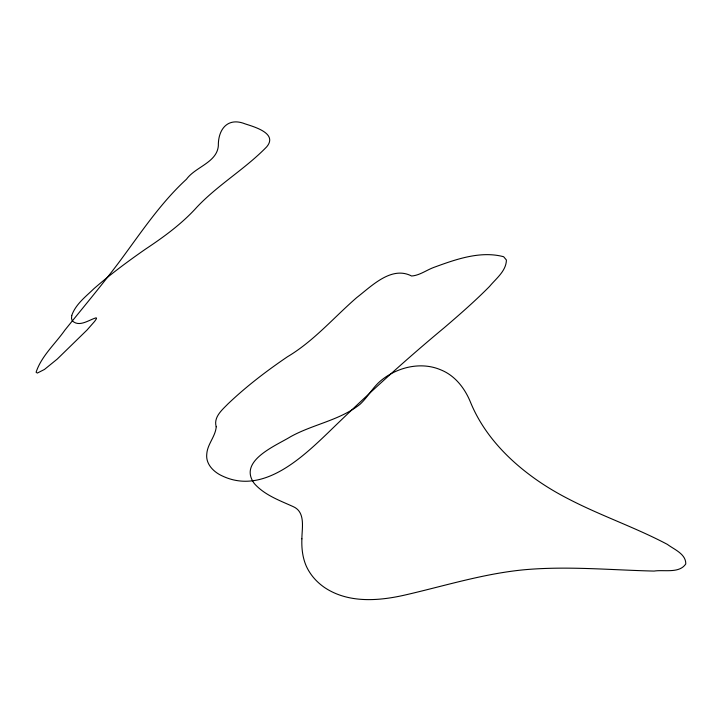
<?xml version="1.0" encoding="UTF-8"?>
<svg xmlns="http://www.w3.org/2000/svg" width="722" height="722" viewBox="0 0 722 722"><rect width="100%" height="100%" fill="white"/><g stroke="black" fill="none" stroke-linecap="round" stroke-linejoin="round"><path stroke-width="1.08" d="M301.886 538.847C301.525 548.133 302.527 557.537 306.281 566.111A106.675 72.462 -25.7 0 0 324.864 587.726C348.293 603.24 378.093 601.092 404.275 595.19C444.301 586.038 483.731 573.521 524.795 569.712C567.853 565.913 610.983 570.064 654.06 571.075C663.96 569.468 679.24 573.782 685.774 563.954C686.062 553.936 673.978 549.388 667.381 544.388C635.423 527.457 600.993 515.815 568.891 499.155A387.191 227.412 -9.9 0 1 529.407 474.625C504.245 455.69 482.359 431.458 470.41 402.01C464.751 388.192 454.941 375.458 440.718 369.826C421.034 361.406 397.515 367.101 381.306 380.295C372.805 387.1 367.904 397.145 359.89 404.41C339.602 420.403 312.906 424.301 290.596 436.702C276.003 445.727 237.565 460.925 254.352 483.596C264.613 495.13 279.468 500.391 293.159 506.6C305.785 512.06 301.922 528.017 301.886 538.847M216.221 426.747C215.508 436.476 207.449 444.039 206.781 453.912C205.517 464.111 213.766 472.152 222.385 475.997C262.564 494.967 301.245 458.425 328.266 432.559C365.603 396.17 404.139 361.009 444.265 327.698C459.779 314.413 475.193 300.966 489.561 286.417C496.014 278.575 506.248 271.012 506.402 260.01L503.631 256.725C480.383 250.543 455.79 259.369 433.913 267.375C426.449 270.1 419.69 275.416 411.594 276.012C391.468 265.515 371.604 286.129 356.749 297.563C333.799 317.472 313.88 341.037 287.482 356.749C266.544 370.973 246.346 386.378 228.008 403.86C222.078 409.943 213.315 417.181 216.221 426.747M71.749 315.469L71.514 318.483L72.308 320.821C79.212 327.427 88.535 320.126 95.873 317.879L96.504 318.041L96.342 318.898L94.654 321.371L87.055 329.999L57.209 359.105L44.484 369.438L37.318 373.075L36.1 372.218C41.443 356.009 55.233 343.898 64.881 330.125C83.391 307.148 102.371 284.54 120.042 260.895C140.916 232.737 160.492 203.099 186.475 179.227C195.454 166.791 216.943 162.603 218.342 145.781C218.044 129.446 227.601 116.847 245.092 123.868C254.27 126.864 278.078 133.426 266.698 146.837C245.29 168.903 218.179 184.633 197.007 207.024C182.125 223.621 164.047 236.798 145.573 249.081C127.758 261.445 110.322 274.387 93.977 288.638C85.728 296.661 75.648 304.215 71.749 315.469"/></g></svg>
